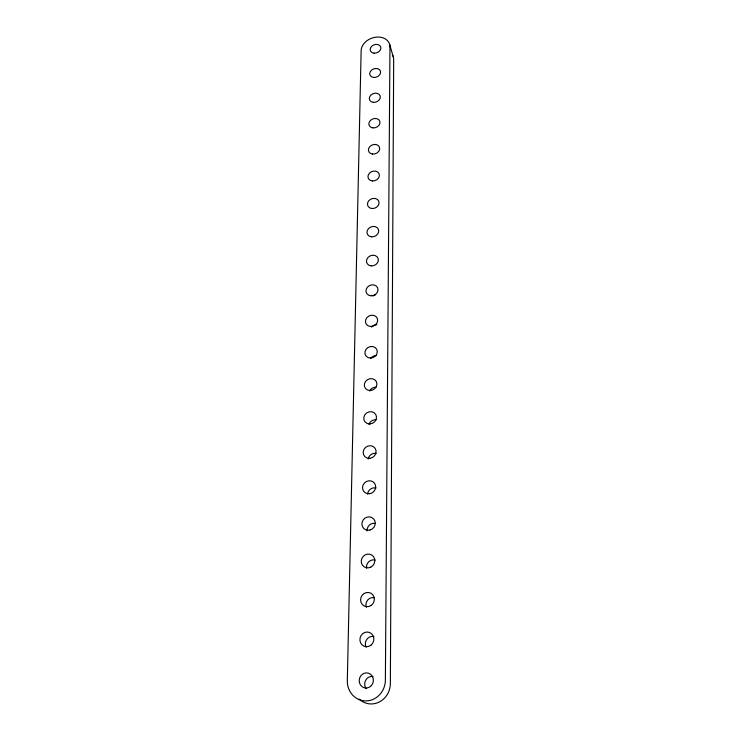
<?xml version="1.0" encoding="UTF-8"?>
<svg xmlns="http://www.w3.org/2000/svg" width="741" height="741" viewBox="0 0 741 741"><rect width="100%" height="100%" fill="white"/><g stroke="black" fill="none" stroke-linecap="round" stroke-linejoin="round"><path stroke-width="1.11" d="M389.646 44.404L393.36 57.103M392.36 54.843A14.542 11.235 -19.9 0 1 393.684 59.576L390.359 683.582A19.988 18.599 -78.8 0 1 379.151 702.07A19.988 18.599 -78.8 0 1 359.079 699.05M373.029 296.067A6.067 5.289 -24.5 0 1 375.409 294.927M371.491 327.105A6.15 5.437 -25.7 0 1 376.9 324.715M370.806 358.255A6.234 5.585 -27.3 0 1 376.141 355.532M369.731 390.961A6.326 5.743 -29.3 0 1 376.141 387.21M368.944 424.315A6.419 5.9 -32.1 0 1 376.132 419.823M368.166 459.068A6.521 6.058 -35.9 0 1 376.113 453.399M367.592 494.071A6.632 6.224 -41.1 0 1 376.095 487.995M367.073 530.954A6.752 6.391 -48.1 0 1 375.279 523.415M366.573 568.125A6.891 6.539 -56.6 0 1 375.242 560.103M366.332 607.259A7.058 6.688 -65.4 0 1 374.4 597.7M366.1 647.18A7.253 6.817 -73 0 1 373.936 636.565M366.211 688.695A7.466 6.947 -78.8 0 1 365.711 680.182A7.466 6.947 -78.8 0 1 373.038 676.552M389.97 46.896L385.376 680.136A20.396 18.96 -77.8 0 1 366.045 700.921A20.396 18.96 -77.8 0 1 347.316 680.729L361.136 50.638A14.783 11.328 -20 0 1 375.724 37.198A14.783 11.328 -20 0 1 389.97 46.896M374.029 53.157A5.52 4.233 -20 0 0 380.744 47.016A5.52 4.233 -20 0 0 371.787 46.174A5.52 4.233 -20 0 0 374.029 53.157M373.649 77.444A5.585 4.335 -20.2 0 0 380.457 71.192A5.585 4.335 -20.2 0 0 371.389 70.275A5.585 4.335 -20.2 0 0 373.649 77.444M373.269 102.341A5.65 4.446 -20.5 0 0 380.161 95.978A5.65 4.446 -20.5 0 0 370.982 94.978A5.65 4.446 -20.5 0 0 373.269 102.341M372.88 127.869A5.715 4.566 -20.8 0 0 379.855 121.385A5.715 4.566 -20.8 0 0 370.565 120.301A5.715 4.566 -20.8 0 0 372.88 127.869M372.473 154.045A5.789 4.687 -21.2 0 0 379.549 147.44A5.789 4.687 -21.2 0 0 370.13 146.273A5.789 4.687 -21.2 0 0 372.473 154.045M372.417 180.943A5.863 4.807 -21.6 0 0 379.133 173.885A5.863 4.807 -21.6 0 0 369.444 173.172A5.863 4.807 -21.6 0 0 372.417 180.943M371.991 208.517A5.937 4.937 -22.1 0 0 378.799 201.311A5.937 4.937 -22.1 0 0 368.981 200.515A5.937 4.937 -22.1 0 0 371.991 208.517M371.565 236.824A6.011 5.067 -22.8 0 0 378.456 229.469A6.011 5.067 -22.8 0 0 368.518 228.589A6.011 5.067 -22.8 0 0 371.565 236.824M371.121 265.899A6.095 5.206 -23.5 0 0 378.114 258.387A6.095 5.206 -23.5 0 0 368.036 257.414A6.095 5.206 -23.5 0 0 371.121 265.899M371.046 295.789A6.178 5.354 -24.5 0 0 377.632 287.786A6.178 5.354 -24.5 0 0 367.295 287.313A6.178 5.354 -24.5 0 0 371.046 295.789M370.583 326.494A6.261 5.502 -25.7 0 0 377.262 318.306A6.261 5.502 -25.7 0 0 366.786 317.75A6.261 5.502 -25.7 0 0 370.583 326.494M370.5 358.07A6.354 5.659 -27.2 0 0 376.734 349.363A6.354 5.659 -27.2 0 0 366.026 349.354A6.354 5.659 -27.2 0 0 370.5 358.07M370.018 390.544A6.447 5.817 -29.2 0 0 376.345 381.624A6.447 5.817 -29.2 0 0 365.48 381.541A6.447 5.817 -29.2 0 0 370.018 390.544M369.926 423.945A6.539 5.984 -31.9 0 0 375.761 414.488A6.539 5.984 -31.9 0 0 364.702 414.997A6.539 5.984 -31.9 0 0 369.926 423.945M369.824 458.318A6.641 6.15 -35.5 0 0 375.141 448.324A6.641 6.15 -35.5 0 0 363.914 449.444A6.641 6.15 -35.5 0 0 369.824 458.318M369.722 493.691A6.762 6.326 -40.4 0 0 374.474 483.16A6.762 6.326 -40.4 0 0 363.136 484.938A6.762 6.326 -40.4 0 0 369.722 493.691M370.028 530.019A6.882 6.493 -47.1 0 0 373.501 518.756A6.882 6.493 -47.1 0 0 362.21 521.933A6.882 6.493 -47.1 0 0 370.028 530.019M370.713 567.18A7.03 6.66 -55.3 0 0 372.084 555.241A7.03 6.66 -55.3 0 0 361.302 560.529A7.03 6.66 -55.3 0 0 370.713 567.18M370.963 605.545A7.197 6.808 -64 0 0 370.861 593.217A7.197 6.808 -64 0 0 360.589 599.941A7.197 6.808 -64 0 0 370.963 605.545M371.158 645.022A7.401 6.947 -71.7 0 0 369.546 632.471A7.401 6.947 -71.7 0 0 359.959 640.622A7.401 6.947 -71.7 0 0 371.158 645.022M371.297 685.675A7.614 7.077 -77.8 0 0 368.147 673.069A7.614 7.077 -77.8 0 0 359.422 682.618A7.614 7.077 -77.8 0 0 371.297 685.675"/></g></svg>
